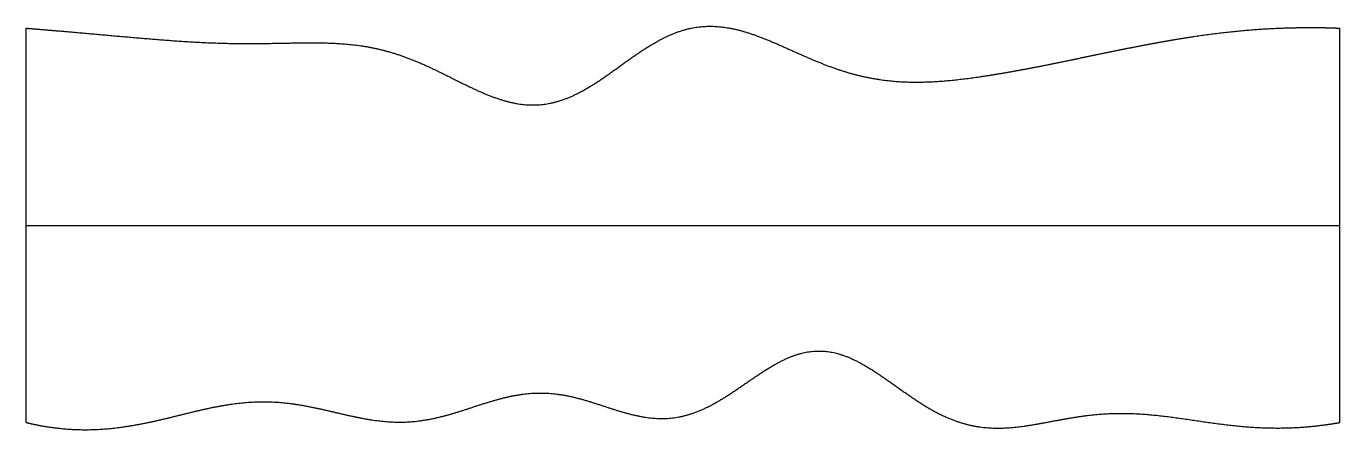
# Model space of a CAD drawing. Header units: millimetres. Extents: x 0 to 10, y -0.1 to 3.
import ezdxf

# ---------------------------------------------------------------- set-up
doc = ezdxf.new("R2010")
doc.units = ezdxf.units.MM
doc.layers.get('0').update_dxf_attribs({"linetype": 'CONTINUOUS'})

msp = doc.modelspace()

# ---------------------------------------------------------------- linework, layer by layer
for points in [[(0, 3), (0.04, 2.997), (0.121, 2.99), (0.242, 2.98), (0.403, 2.966), (0.605, 2.948), (0.807, 2.93), (1.009, 2.913), (1.212, 2.898), (1.415, 2.887), (1.617, 2.882), (1.819, 2.883), (2.02, 2.888), (2.222, 2.891), (2.423, 2.885), (2.624, 2.86), (2.825, 2.808), (3.027, 2.728), (3.228, 2.627), (3.429, 2.524), (3.628, 2.442), (3.825, 2.402), (4.019, 2.421), (4.211, 2.499), (4.401, 2.622), (4.59, 2.765), (4.781, 2.896), (4.974, 2.99), (5.169, 3.028), (5.368, 3.009), (5.569, 2.946), (5.771, 2.857), (5.974, 2.763), (6.176, 2.682), (6.378, 2.625), (6.579, 2.594), (6.78, 2.585), (6.98, 2.595), (7.181, 2.618), (7.382, 2.648), (7.583, 2.684), (7.784, 2.723), (7.986, 2.765), (8.186, 2.807), (8.387, 2.848), (8.588, 2.887), (8.789, 2.922), (8.989, 2.953), (9.191, 2.977), (9.392, 2.994), (9.594, 3.004), (9.756, 3.006), (9.878, 3.005), (9.959, 3.002), (10, 3)], [(0, 0), (0, 0.12), (0, 0.36), (0, 0.72), (0, 1.2), (0, 1.8), (0, 2.28), (0, 2.64), (0, 2.88), (0, 3)], [(10, 0), (10, 0.12), (10, 0.36), (10, 0.72), (10, 1.2), (10, 1.8), (10, 2.28), (10, 2.64), (10, 2.88), (10, 3)], [(0, 1.5), (0.4, 1.5), (1.2, 1.5), (2.4, 1.5), (4, 1.5), (6, 1.5), (7.6, 1.5), (8.8, 1.5), (9.6, 1.5), (10, 1.5)], [(0, 0), (0.041, -0.01), (0.122, -0.028), (0.244, -0.047), (0.406, -0.06), (0.608, -0.053), (0.81, -0.026), (1.012, 0.016), (1.213, 0.068), (1.414, 0.117), (1.616, 0.152), (1.818, 0.165), (2.02, 0.149), (2.222, 0.11), (2.424, 0.059), (2.625, 0.015), (2.827, -0.006), (3.027, 0.009), (3.228, 0.058), (3.428, 0.127), (3.628, 0.192), (3.829, 0.231), (4.03, 0.228), (4.232, 0.182), (4.435, 0.111), (4.636, 0.046), (4.837, 0.016), (5.036, 0.043), (5.233, 0.131), (5.427, 0.261), (5.62, 0.4), (5.811, 0.511), (6.001, 0.561), (6.192, 0.537), (6.382, 0.445), (6.575, 0.311), (6.769, 0.168), (6.966, 0.047), (7.165, -0.028), (7.366, -0.052), (7.569, -0.037), (7.773, 0.002), (7.977, 0.042), (8.181, 0.069), (8.383, 0.074), (8.585, 0.06), (8.787, 0.033), (8.988, 0.002), (9.19, -0.026), (9.392, -0.042), (9.594, -0.045), (9.756, -0.035), (9.878, -0.02), (9.959, -0.007), (10, 0)]]:
    msp.add_open_spline(points, degree=5)

doc.saveas('drawing.dxf')
